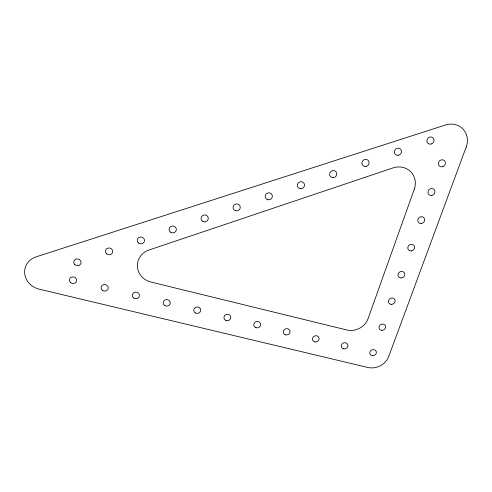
<?xml version="1.0" encoding="UTF-8"?>
<svg xmlns="http://www.w3.org/2000/svg" width="492" height="492" viewBox="0 0 492 492"><rect width="100%" height="100%" fill="white"/><g stroke="black" fill="none" stroke-linecap="round" stroke-linejoin="round"><path stroke-width="0.74" d="M414.307 189.119L368.053 318.675A17.177 15.603 -22.7 0 1 346.688 329.947L150.89 282.027A17.915 16.777 4.3 0 1 137.379 266.523A17.915 16.777 4.3 0 1 149.064 249.985L393.046 167.907A18.229 16.931 -39.7 0 1 410.679 171.671A18.229 16.931 -39.7 0 1 414.307 189.119M466.219 146.96L388.735 356.454A16.882 15.055 -22.3 0 1 367.684 367.444L39.126 289.142A18.382 16.74 16 0 1 24.668 273.447A18.382 16.74 16 0 1 36.094 256.861L445.494 124.993A18.684 17.097 -46.8 0 1 463.003 129.101A18.684 17.097 -46.8 0 1 466.219 146.96M372.352 355.704A3.376 3.014 -22.3 0 0 376.22 351.497A3.376 3.014 -22.3 0 0 370.587 350.796A3.376 3.014 -22.3 0 0 372.352 355.704M381.835 330.292A3.413 3.063 -24.5 0 0 385.439 325.784A3.413 3.063 -24.5 0 0 379.689 325.433A3.413 3.063 -24.5 0 0 381.835 330.292M391.263 304.363A3.45 3.118 -27.1 0 0 394.916 299.769A3.45 3.118 -27.1 0 0 389.117 299.4A3.45 3.118 -27.1 0 0 391.263 304.363M401.121 277.937A3.493 3.173 -29.9 0 0 404.486 273.048A3.493 3.173 -29.9 0 0 398.588 273.06A3.493 3.173 -29.9 0 0 401.121 277.937M411.171 250.975A3.536 3.229 -33.1 0 0 414.227 245.803A3.536 3.229 -33.1 0 0 408.255 246.209A3.536 3.229 -33.1 0 0 411.171 250.975M421.423 223.466A3.585 3.278 -36.6 0 0 424.147 218.017A3.585 3.278 -36.6 0 0 418.126 218.835A3.585 3.278 -36.6 0 0 421.423 223.466M431.878 195.379A3.635 3.333 -40.3 0 0 434.258 189.678A3.635 3.333 -40.3 0 0 428.218 190.921A3.635 3.333 -40.3 0 0 431.878 195.379M442.542 166.708A3.696 3.382 -44 0 0 444.559 160.773A3.696 3.382 -44 0 0 438.526 162.446A3.696 3.382 -44 0 0 442.542 166.708M343.674 348.816A3.389 3.05 -20.3 0 0 347.832 344.818A3.389 3.05 -20.3 0 0 342.241 343.73A3.389 3.05 -20.3 0 0 343.674 348.816M314.911 341.885A3.407 3.087 -17.8 0 0 319.05 337.856A3.407 3.087 -17.8 0 0 313.404 336.756A3.407 3.087 -17.8 0 0 314.911 341.885M285.581 334.824A3.426 3.124 -15 0 0 289.997 331.036A3.426 3.124 -15 0 0 284.407 329.542A3.426 3.124 -15 0 0 285.581 334.824M255.914 327.666A3.444 3.161 -11.6 0 0 260.6 324.136A3.444 3.161 -11.6 0 0 255.09 322.254A3.444 3.161 -11.6 0 0 255.914 327.666M225.914 320.409A3.469 3.198 -7.8 0 0 230.846 317.162A3.469 3.198 -7.8 0 0 225.434 314.892A3.469 3.198 -7.8 0 0 225.914 320.409M195.558 313.047A3.493 3.229 -3.7 0 0 200.736 310.108A3.493 3.229 -3.7 0 0 195.441 307.457A3.493 3.229 -3.7 0 0 195.558 313.047M164.857 305.587A3.524 3.26 0.6 0 0 170.263 302.974A3.524 3.26 0.6 0 0 165.109 299.948A3.524 3.26 0.6 0 0 164.857 305.587M133.799 298.023A3.555 3.284 5 0 0 139.414 295.76A3.555 3.284 5 0 0 134.421 292.365A3.555 3.284 5 0 0 133.799 298.023M102.379 290.354A3.592 3.309 9.1 0 0 108.185 288.453A3.592 3.309 9.1 0 0 103.375 284.708A3.592 3.309 9.1 0 0 102.379 290.354M70.59 282.58A3.635 3.327 12.8 0 0 76.574 281.061A3.635 3.327 12.8 0 0 71.961 276.978A3.635 3.327 12.8 0 0 70.59 282.58M74.759 264.524A3.659 3.37 14.1 0 0 80.897 263.404A3.659 3.37 14.1 0 0 76.586 258.97A3.659 3.37 14.1 0 0 74.759 264.524M106.604 253.786A3.647 3.401 11.8 0 0 112.637 252.255A3.647 3.401 11.8 0 0 108.068 248.079A3.647 3.401 11.8 0 0 106.604 253.786M138.541 243.005A3.635 3.426 8.6 0 0 144.445 241.074A3.635 3.426 8.6 0 0 139.63 237.175A3.635 3.426 8.6 0 0 138.541 243.005M170.564 232.187A3.622 3.444 4 0 0 176.32 229.85A3.622 3.444 4 0 0 171.284 226.265A3.622 3.444 4 0 0 170.564 232.187M202.901 221.462A3.616 3.469 -2.5 0 0 208.27 218.356A3.616 3.469 -2.5 0 0 202.796 215.459A3.616 3.469 -2.5 0 0 202.901 221.462M235.342 210.644A3.616 3.481 -11.3 0 0 240.237 206.825A3.616 3.481 -11.3 0 0 234.42 204.684A3.616 3.481 -11.3 0 0 235.342 210.644M268.134 199.783A3.622 3.487 -21.2 0 0 272.144 195.035A3.622 3.487 -21.2 0 0 265.994 194.137A3.622 3.487 -21.2 0 0 268.134 199.783M300.778 188.743A3.635 3.487 -30 0 0 304.124 183.479A3.635 3.487 -30 0 0 297.894 183.442A3.635 3.487 -30 0 0 300.778 188.743M333.502 177.612A3.653 3.481 -36.6 0 0 336.128 171.929A3.653 3.481 -36.6 0 0 329.929 172.76A3.653 3.481 -36.6 0 0 333.502 177.612M366.054 166.437A3.678 3.469 -41.2 0 0 368.336 160.577A3.678 3.469 -41.2 0 0 362.186 161.831A3.678 3.469 -41.2 0 0 366.054 166.437M398.68 155.214A3.708 3.456 -44.5 0 0 400.617 149.199A3.708 3.456 -44.5 0 0 394.541 150.89A3.708 3.456 -44.5 0 0 398.68 155.214M431.14 144.027A3.733 3.444 -46.7 0 0 433.151 137.981A3.733 3.444 -46.7 0 0 427.056 139.673A3.733 3.444 -46.7 0 0 431.14 144.027"/></g></svg>
